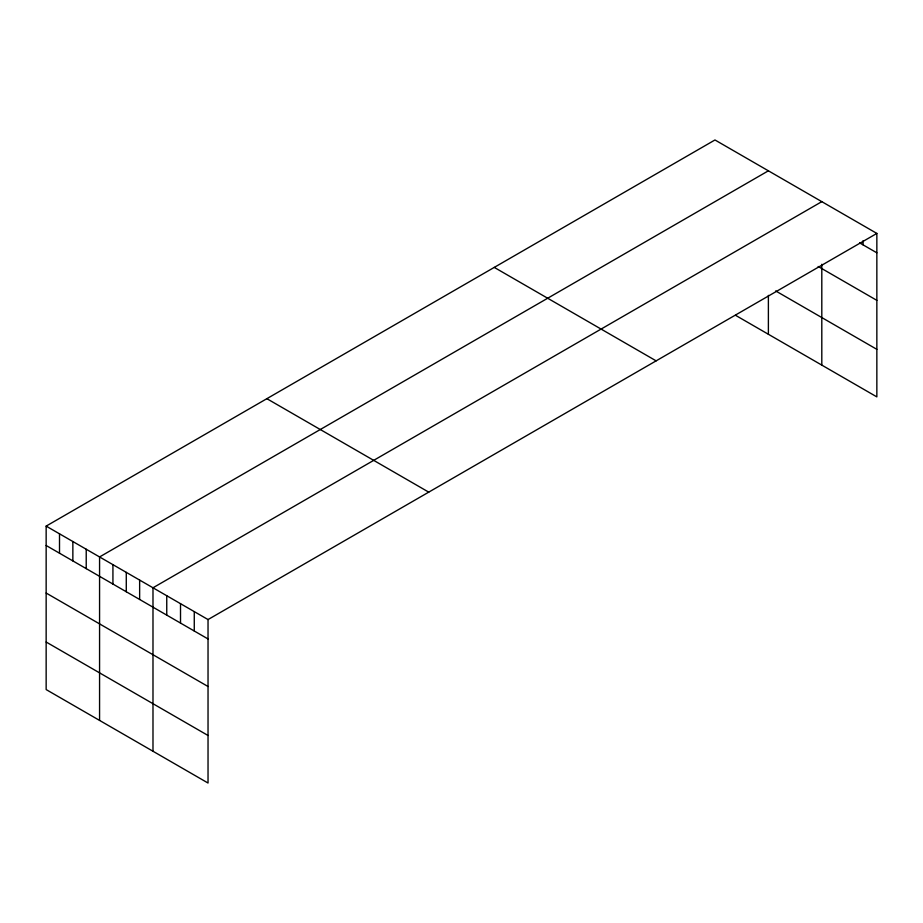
<?xml version="1.0" encoding="UTF-8"?>
<svg xmlns="http://www.w3.org/2000/svg" width="923" height="923" viewBox="0 0 923 923"><rect width="100%" height="100%" fill="white"/><g stroke="black" fill="none" stroke-linecap="round" stroke-linejoin="round"><path stroke-width="1.38" d="M46.15 526.11L208.033 619.564L208.033 783.027L46.15 689.573L46.15 526.11L714.967 139.973L876.85 233.427L876.85 396.89L735.608 315.343M768.386 170.813L99.569 556.95L99.569 720.413M821.805 201.652L152.987 587.789L152.987 751.253M208.033 619.564L876.85 233.427M859.648 242.887L876.85 252.821M818.17 266.482L876.85 300.356M775.678 290.93L876.85 349.344M494.255 267.393L656.138 360.858M266.862 398.678L428.745 492.144M46.15 545.493L208.033 638.958M46.15 593.039L208.033 686.504M46.15 642.027L208.033 735.481M863.086 240.718L863.086 244.872M821.805 264.266L821.805 365.116M768.386 295.372L768.386 334.276M194.268 611.626L194.268 631.009M180.516 603.677L180.516 623.071M166.751 595.739L166.751 615.122M139.638 580.082L139.638 599.465M126.278 572.375L126.278 591.758M112.929 564.657L112.929 584.051M86.22 549.243L86.22 568.626M72.859 541.524L72.859 560.919M59.51 533.817L59.51 553.2"/></g></svg>
